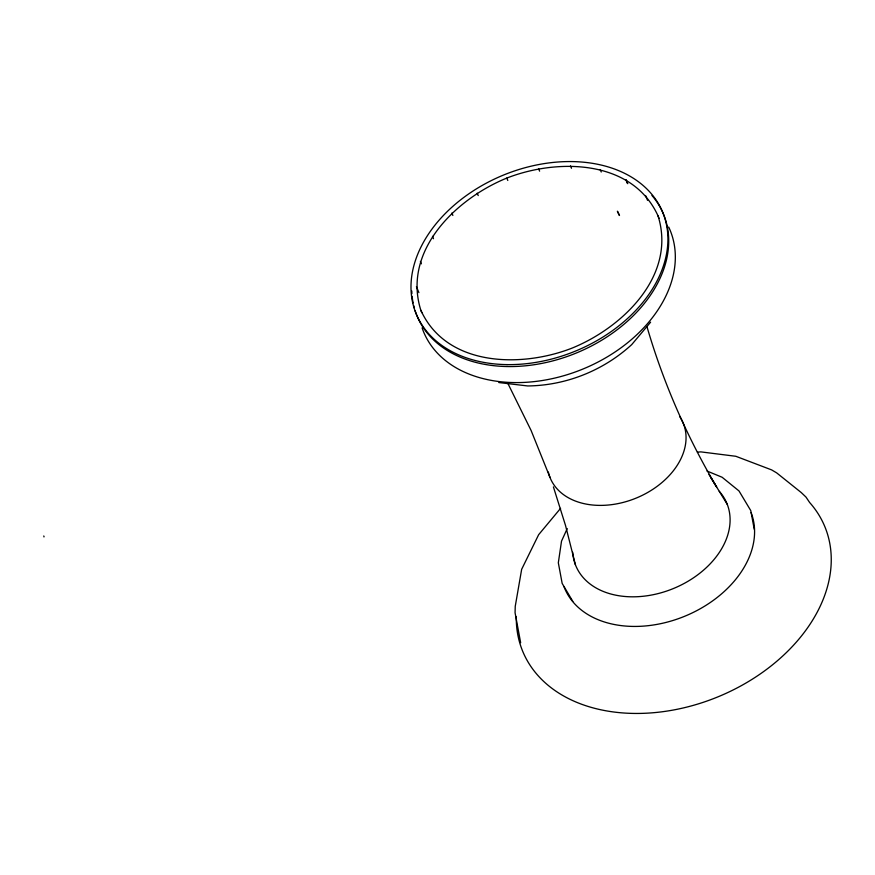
<?xml version="1.0" encoding="UTF-8"?>
<svg xmlns="http://www.w3.org/2000/svg" width="875" height="875" viewBox="0 0 875 875"><rect width="100%" height="100%" fill="white"/><g stroke="black" fill="none" stroke-linecap="round" stroke-linejoin="round"><path stroke-width="1.31" d="M421.827 312.659L420.842 310.264C402.15 250.655 456.181 198.669 506.811 178.073C557.255 158.298 632.264 159.184 658.055 215.917L659.039 218.323M567.252 528.555L561.52 541.133L558.327 562.789L562.166 583.417L572.83 601.431M650.606 322.186L631.75 344.575C603.52 370.508 566.07 385.525 527.702 385.952L498.805 382.55M560.591 508.342L538.65 534.691L521.664 569.297L515.244 606.331L515.069 612.773L520.658 642.742M697.408 452.123L700.853 451.883L735.82 456.28L771.619 469.897L776.661 472.872L801.27 492.581L805.984 497.077L809.627 502.491A163.417 116.561 -22.4 0 1 713.902 698.469A163.417 116.561 -22.4 0 1 516.305 616.525M706.989 471.023L722.127 477.258L738.992 490.941L750.761 510.595L754.25 529.288M708.969 474.48L727.278 504.405M711.058 477.903L716.647 487.025C686.93 436.68 663.272 382.714 646.942 326.572M420.842 310.264C446.622 366.997 521.631 367.883 572.075 348.108C622.716 327.512 676.747 275.527 658.055 215.917M507.828 383.338L531.125 430.533L549.894 477.181M619.511 215.447L617.389 211.203L619.402 215.469M645.564 195.53L647.544 200.32M626.303 180.097L627.791 183.695M625.855 179.736L627.331 183.323M600.239 169.619L601.234 172.014M570.489 165.878L571.484 168.273M538.628 168.766L539.613 171.161M506.811 178.073L507.806 180.469M477.225 193.178L478.22 195.573M451.883 213.052L452.867 215.447M432.502 236.327L433.486 238.722M420.416 261.428L421.4 263.823M416.434 286.65L418.906 292.644M553.405 486.883L565.523 525.47L575.433 564.791M43.75 536.003A1.87 1.127 17.7 0 1 43.958 536.922M679.864 416.85A71.936 51.308 -22.4 0 1 636.88 497.798A71.936 51.308 -22.4 0 1 548.341 472.041M719.283 491.345A81.714 58.275 -22.4 0 1 673.881 588.339A81.714 58.275 -22.4 0 1 572.709 552.278M751.111 512.608A100.625 71.772 -22.4 0 1 683.342 616.809A100.625 71.772 -22.4 0 1 564.112 586.972M651.952 195.475A133.317 95.091 -22.4 0 1 586.95 348.25A133.317 95.091 -22.4 0 1 415.078 310.603M414.334 308.088A133.317 95.091 -22.4 0 1 413.678 305.528M413.109 302.936A133.317 95.091 -22.4 0 1 412.136 296.33M411.917 293.661A133.317 95.091 -22.4 0 1 411.797 290.981M668.675 227.008A133.317 95.091 -22.4 0 1 582.63 369.162A133.317 95.091 -22.4 0 1 422.1 327.884M507.019 364.613A133.317 95.091 -22.4 0 0 663.316 213.828A133.317 95.091 -22.4 0 0 448 210.831A133.317 95.091 -22.4 0 0 507.019 364.613"/></g></svg>
